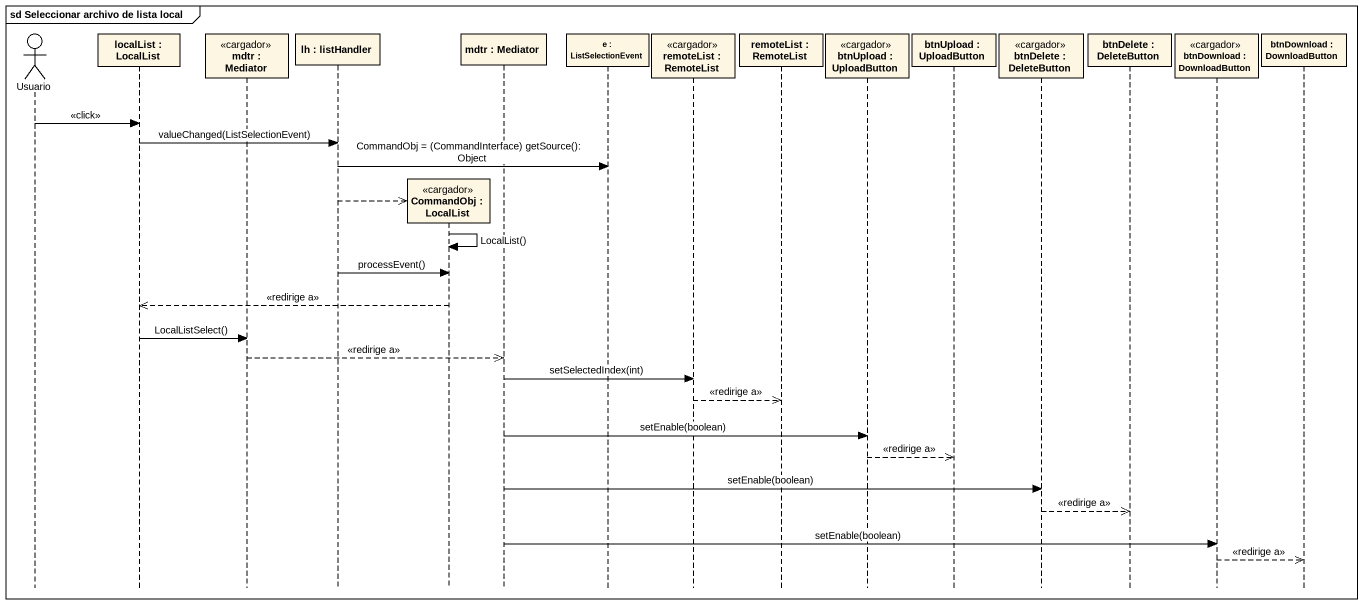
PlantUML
@startuml
mainframe sd Seleccionar archivo de lista local
hide footbox
actor Usuario
participant "localList : LocalList" as localList
participant "mdtr : Mediator" as mdtr <<cargador>>
participant "lh : listHandler" as lh
participant "CommandObj : LocalList" as CommandObj <<cargador>>
participant "mdtr : Mediator" as mdtr_2
participant "e : ListSelectionEvent" as e
participant "remoteList : RemoteList" as remoteList <<cargador>>
participant "remoteList : RemoteList" as remoteList_2
participant "btnUpload : UploadButton" as btnUpload <<cargador>>
participant "btnUpload : UploadButton" as btnUpload_2
participant "btnDelete : DeleteButton" as btnDelete <<cargador>>
participant "btnDelete : DeleteButton" as btnDelete_2
participant "btnDownload : DownloadButton" as btnDownload <<cargador>>
participant "btnDownload : DownloadButton" as btnDownload_2

Usuario -> localList : <<click>>
localList -> lh : valueChanged(ListSelectionEvent)
lh -> e : CommandObj = (CommandInterface) getSource(): Object
lh -->> CommandObj **
CommandObj -> CommandObj : LocalList()
lh -> CommandObj : processEvent()
CommandObj -->> localList : <<redirige a>>
localList -> mdtr : LocalListSelect()
mdtr -->> mdtr_2 : <<redirige a>>
mdtr_2 -> remoteList : setSelectedIndex(int)
remoteList -->> remoteList_2 : <<redirige a>>
mdtr_2 -> btnUpload : setEnable(boolean)
btnUpload -->> btnUpload_2 : <<redirige a>>
mdtr_2 -> btnDelete : setEnable(boolean)
btnDelete -->> btnDelete_2 : <<redirige a>>
mdtr_2 -> btnDownload : setEnable(boolean)
btnDownload -->> btnDownload_2 : <<redirige a>>
@enduml
